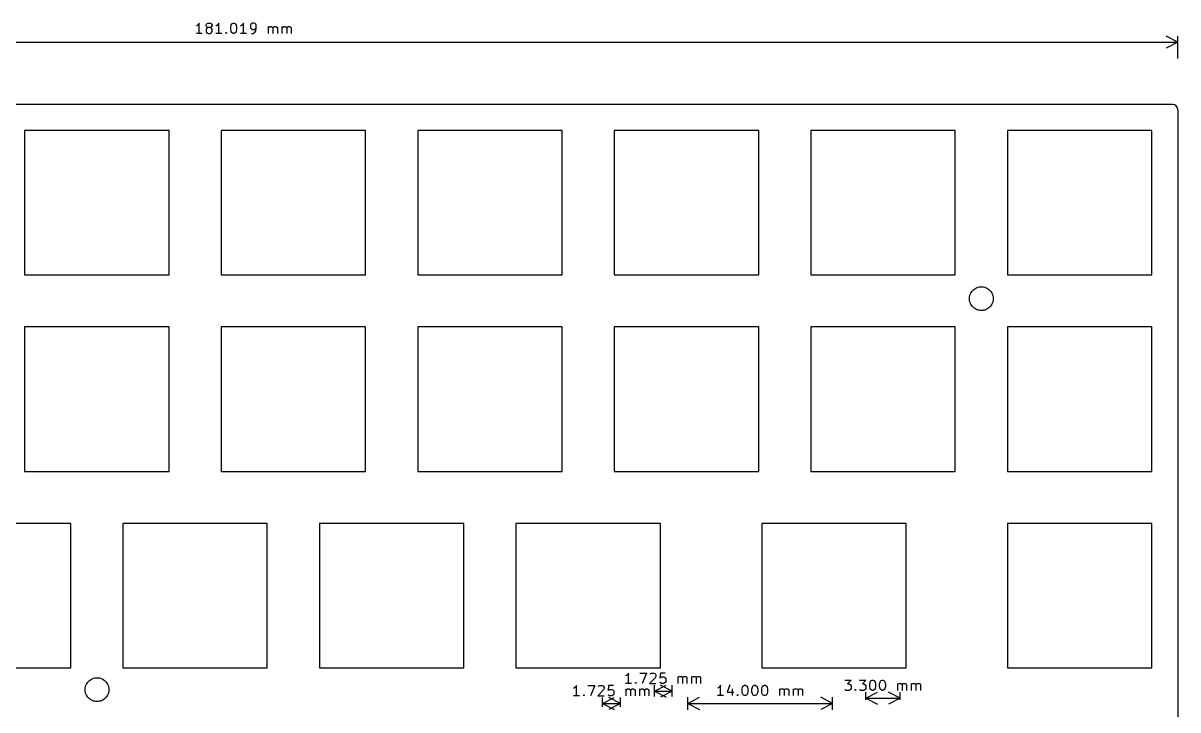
# Model space of a CAD drawing. Extents: x 24 to 217, y -65 to 69.
# Drawn here: x 102.2 to 214.1, y 2.7 to 69.3 of the extents above; entities that cross this region are included whole.
import ezdxf

# ---------------------------------------------------------------- set-up
doc = ezdxf.new("R2010")
doc.units = 0
doc.layers.add('BLACK', color=7, linetype='CONTINUOUS')

msp = doc.modelspace()

# ---------------------------------------------------------------- linework, layer by layer
at = {"layer": 'BLACK', "linetype": 'CONTINUOUS'}
for p, q in [((119.047, 69.0695), (118.951, 69.0219)), ((119.523, 68.3076), (118.951, 68.3076)), ((119.142, 69.1648), (119.047, 69.0695)), ((119.237, 69.3076), (119.142, 69.1648)), ((119.237, 68.3076), (119.237, 69.3076)), ((119.904, 69.1171), (119.951, 69.2124)), ((119.904, 69.0695), (119.904, 69.1171)), ((119.951, 68.9743), (119.904, 69.0695)), ((119.951, 68.7838), (119.904, 68.6886)), ((119.904, 68.6886), (119.904, 68.4981)), ((119.904, 68.4981), (119.951, 68.4029)), ((119.951, 69.2124), (119.999, 69.26)), ((119.999, 68.9267), (119.951, 68.9743)), ((119.999, 68.8314), (119.951, 68.7838)), ((119.951, 68.4029), (119.999, 68.3552)), ((119.999, 69.26), (120.094, 69.3076)), ((120.094, 68.879), (119.999, 68.9267)), ((120.094, 68.879), (119.999, 68.8314)), ((119.999, 68.3552), (120.094, 68.3076)), ((120.094, 69.3076), (120.285, 69.3076)), ((120.285, 68.879), (120.094, 68.879)), ((120.094, 68.3076), (120.285, 68.3076)), ((120.285, 69.3076), (120.38, 69.26)), ((120.38, 68.9267), (120.285, 68.879)), ((120.38, 68.8314), (120.285, 68.879)), ((120.285, 68.3076), (120.38, 68.3552)), ((120.38, 69.26), (120.428, 69.2124)), ((120.428, 68.9743), (120.38, 68.9267)), ((120.428, 68.7838), (120.38, 68.8314)), ((120.38, 68.3552), (120.428, 68.4029)), ((120.428, 69.2124), (120.475, 69.1171)), ((120.475, 69.0695), (120.428, 68.9743)), ((120.475, 68.6886), (120.428, 68.7838)), ((120.428, 68.4029), (120.475, 68.4981)), ((120.475, 69.1171), (120.475, 69.0695)), ((120.475, 68.4981), (120.475, 68.6886)), ((120.951, 69.0695), (120.856, 69.0219)), ((121.428, 68.3076), (120.856, 68.3076)), ((121.047, 69.1648), (120.951, 69.0695)), ((121.142, 69.3076), (121.047, 69.1648)), ((121.142, 68.3076), (121.142, 69.3076)), ((121.809, 68.3552), (121.856, 68.4029)), ((121.856, 68.3076), (121.809, 68.3552)), ((121.856, 68.4029), (121.904, 68.3552)), ((121.856, 68.4029), (121.856, 68.3076)), ((121.904, 68.3552), (121.856, 68.3076)), ((122.285, 68.9267), (122.332, 69.1171)), ((122.285, 68.6886), (122.285, 68.9267)), ((122.332, 68.4981), (122.285, 68.6886)), ((122.332, 69.1171), (122.38, 69.2124)), ((122.38, 68.4029), (122.332, 68.4981)), ((122.38, 69.2124), (122.428, 69.26)), ((122.428, 68.3552), (122.38, 68.4029)), ((122.428, 69.26), (122.523, 69.3076)), ((122.523, 68.3076), (122.428, 68.3552)), ((122.523, 69.3076), (122.618, 69.3076)), ((122.618, 68.3076), (122.523, 68.3076)), ((122.618, 69.3076), (122.713, 69.26)), ((122.713, 68.3552), (122.618, 68.3076)), ((122.713, 69.26), (122.761, 69.2124)), ((122.761, 68.4029), (122.713, 68.3552)), ((122.761, 69.2124), (122.809, 69.1171)), ((122.809, 68.4981), (122.761, 68.4029)), ((122.809, 69.1171), (122.856, 68.9267)), ((122.856, 68.6886), (122.809, 68.4981)), ((122.856, 68.9267), (122.856, 68.6886)), ((123.332, 69.0695), (123.237, 69.0219)), ((123.809, 68.3076), (123.237, 68.3076)), ((123.428, 69.1648), (123.332, 69.0695)), ((123.523, 69.3076), (123.428, 69.1648)), ((123.523, 68.3076), (123.523, 69.3076)), ((124.237, 69.2124), (124.19, 69.1171)), ((124.19, 69.1171), (124.19, 68.879)), ((124.19, 68.879), (124.237, 68.7838)), ((124.285, 69.26), (124.237, 69.2124)), ((124.237, 68.7838), (124.285, 68.7362)), ((124.38, 69.3076), (124.285, 69.26)), ((124.285, 68.7362), (124.38, 68.6886)), ((124.285, 68.3076), (124.475, 68.3076)), ((124.57, 69.3076), (124.38, 69.3076)), ((124.38, 68.6886), (124.57, 68.6886)), ((124.475, 68.3076), (124.57, 68.3552)), ((124.666, 69.26), (124.57, 69.3076)), ((124.57, 68.6886), (124.666, 68.7362)), ((124.57, 68.3552), (124.618, 68.4029)), ((124.618, 68.4029), (124.713, 68.5457)), ((124.713, 69.2124), (124.666, 69.26)), ((124.666, 68.7362), (124.713, 68.7838)), ((124.761, 69.1171), (124.713, 69.2124)), ((124.713, 68.7838), (124.761, 68.879)), ((124.713, 68.5457), (124.761, 68.7362)), ((124.761, 68.7362), (124.761, 69.1171)), ((125.951, 68.3076), (125.951, 68.9743)), ((125.951, 68.879), (125.999, 68.9267)), ((125.999, 68.9267), (126.094, 68.9743)), ((126.094, 68.9743), (126.237, 68.9743)), ((126.237, 68.9743), (126.332, 68.9267)), ((126.332, 68.9267), (126.38, 68.8314)), ((126.38, 68.8314), (126.428, 68.9267)), ((126.38, 68.8314), (126.38, 68.3076)), ((126.428, 68.9267), (126.523, 68.9743)), ((126.523, 68.9743), (126.666, 68.9743)), ((126.666, 68.9743), (126.761, 68.9267)), ((126.761, 68.9267), (126.809, 68.8314)), ((126.809, 68.8314), (126.809, 68.3076)), ((127.285, 68.3076), (127.285, 68.9743)), ((127.285, 68.879), (127.332, 68.9267)), ((127.332, 68.9267), (127.428, 68.9743)), ((127.428, 68.9743), (127.57, 68.9743)), ((127.57, 68.9743), (127.666, 68.9267)), ((127.666, 68.9267), (127.713, 68.8314)), ((127.713, 68.8314), (127.761, 68.9267)), ((127.713, 68.8314), (127.713, 68.3076)), ((127.761, 68.9267), (127.856, 68.9743)), ((127.856, 68.9743), (127.999, 68.9743)), ((127.999, 68.9743), (128.094, 68.9267)), ((128.094, 68.9267), (128.142, 68.8314)), ((128.142, 68.8314), (128.142, 68.3076)), ((33.061, 67.46), (214.08, 67.46)), ((214.08, 67.46), (212.953, 68.0464)), ((214.08, 67.46), (212.953, 66.8736)), ((214.08, 65.8725), (214.08, 68.0464)), ((213.555, 61.4275), (33.556, 61.4275)), ((214.08, 60.9025), (214.08, -14.77)), ((102.305, 58.9025), (102.305, 44.9025)), ((116.305, 58.9025), (102.305, 58.9025)), ((116.305, 44.9025), (116.305, 58.9025)), ((121.355, 58.9025), (121.355, 44.9025)), ((135.355, 58.9025), (121.355, 58.9025)), ((135.355, 44.9025), (135.355, 58.9025)), ((140.405, 58.9025), (140.405, 44.9025)), ((154.405, 58.9025), (140.405, 58.9025)), ((154.405, 44.9025), (154.405, 58.9025)), ((159.455, 58.9025), (159.455, 44.9025)), ((173.455, 58.9025), (159.455, 58.9025)), ((173.455, 44.9025), (173.455, 58.9025)), ((178.506, 58.9025), (178.506, 44.9025)), ((192.506, 58.9025), (178.506, 58.9025)), ((192.506, 44.9025), (192.506, 58.9025)), ((197.556, 58.9025), (197.556, 44.9025)), ((211.556, 58.9025), (197.556, 58.9025)), ((211.556, 44.9025), (211.556, 58.9025)), ((102.305, 44.9025), (116.305, 44.9025)), ((121.355, 44.9025), (135.355, 44.9025)), ((140.405, 44.9025), (154.405, 44.9025)), ((159.455, 44.9025), (173.455, 44.9025)), ((178.506, 44.9025), (192.506, 44.9025)), ((197.556, 44.9025), (211.556, 44.9025)), ((194.485, 43.6225), (194.694, 43.7093)), ((194.694, 43.7093), (194.805, 43.7314)), ((194.805, 43.7314), (194.917, 43.7535)), ((194.917, 43.7535), (195.143, 43.7535)), ((195.143, 43.7535), (195.255, 43.7314)), ((195.255, 43.7314), (195.366, 43.7093)), ((195.366, 43.7093), (195.575, 43.6225)), ((193.879, 42.7159), (193.883, 42.7382)), ((193.879, 42.4891), (193.879, 42.7159)), ((193.883, 42.7382), (193.923, 42.9382)), ((193.923, 42.9382), (193.927, 42.9477)), ((193.927, 42.9477), (194.005, 43.1362)), ((194.005, 43.1362), (194.01, 43.1477)), ((194.01, 43.1477), (194.109, 43.2965)), ((194.109, 43.2965), (194.136, 43.3362)), ((194.136, 43.3362), (194.296, 43.4965)), ((194.296, 43.4965), (194.485, 43.6225)), ((195.575, 43.6225), (195.764, 43.4965)), ((195.764, 43.4965), (195.924, 43.3362)), ((195.924, 43.3362), (195.951, 43.2965)), ((195.951, 43.2965), (196.05, 43.1477)), ((196.05, 43.1477), (196.055, 43.1362)), ((196.055, 43.1362), (196.133, 42.9477)), ((196.133, 42.9477), (196.137, 42.9382)), ((196.137, 42.9382), (196.177, 42.7382)), ((196.177, 42.7382), (196.181, 42.7159)), ((196.181, 42.7159), (196.181, 42.4891)), ((193.923, 42.2668), (193.879, 42.4891)), ((194.01, 42.0573), (193.923, 42.2668)), ((194.136, 41.8688), (194.01, 42.0573)), ((194.296, 41.7085), (194.136, 41.8688)), ((194.485, 41.5825), (194.296, 41.7085)), ((194.694, 41.4957), (194.485, 41.5825)), ((194.805, 41.4736), (194.694, 41.4957)), ((194.917, 41.4515), (194.805, 41.4736)), ((195.143, 41.4515), (194.917, 41.4515)), ((195.255, 41.4736), (195.143, 41.4515)), ((195.366, 41.4957), (195.255, 41.4736)), ((195.575, 41.5825), (195.366, 41.4957)), ((195.764, 41.7085), (195.575, 41.5825)), ((195.924, 41.8688), (195.764, 41.7085)), ((196.05, 42.0573), (195.924, 41.8688)), ((196.137, 42.2668), (196.05, 42.0573)), ((196.181, 42.4891), (196.137, 42.2668)), ((116.305, 39.8525), (102.305, 39.8525)), ((102.305, 39.8525), (102.305, 25.8525)), ((116.305, 25.8525), (116.305, 39.8525)), ((135.355, 39.8525), (121.355, 39.8525)), ((121.355, 39.8525), (121.355, 25.8525)), ((135.355, 25.8525), (135.355, 39.8525)), ((154.405, 39.8525), (140.405, 39.8525)), ((140.405, 39.8525), (140.405, 25.8525)), ((154.405, 25.8525), (154.405, 39.8525)), ((173.455, 39.8525), (159.455, 39.8525)), ((159.455, 39.8525), (159.455, 25.8525)), ((173.455, 25.8525), (173.455, 39.8525)), ((192.505, 39.8525), (178.505, 39.8525)), ((178.505, 39.8525), (178.505, 25.8525)), ((192.505, 25.8525), (192.505, 39.8525)), ((197.556, 39.8525), (197.556, 25.8525)), ((211.556, 39.8525), (197.556, 39.8525)), ((211.556, 25.8525), (211.556, 39.8525)), ((102.305, 25.8525), (116.305, 25.8525)), ((121.355, 25.8525), (135.355, 25.8525)), ((140.405, 25.8525), (154.405, 25.8525)), ((159.455, 25.8525), (173.455, 25.8525)), ((178.505, 25.8525), (192.505, 25.8525)), ((197.556, 25.8525), (211.556, 25.8525)), ((106.78, 20.8025), (92.78, 20.8025)), ((106.78, 6.8025), (106.78, 20.8025)), ((125.83, 20.8025), (111.83, 20.8025)), ((111.83, 20.8025), (111.83, 6.8025)), ((125.83, 6.8025), (125.83, 20.8025)), ((144.88, 20.8025), (130.88, 20.8025)), ((130.88, 20.8025), (130.88, 6.8025)), ((144.88, 6.8025), (144.88, 20.8025)), ((163.93, 20.8025), (149.93, 20.8025)), ((149.93, 20.8025), (149.93, 6.8025)), ((163.93, 6.8025), (163.93, 20.8025)), ((187.742, 20.8025), (173.742, 20.8025)), ((173.742, 20.8025), (173.742, 6.8025)), ((187.742, 6.8025), (187.742, 20.8025)), ((197.556, 20.8025), (197.556, 6.8025)), ((211.556, 20.8025), (197.556, 20.8025)), ((211.556, 6.8025), (211.556, 20.8025)), ((92.78, 6.8025), (106.78, 6.8025)), ((111.83, 6.8025), (125.83, 6.8025)), ((130.88, 6.8025), (144.88, 6.8025)), ((149.93, 6.8025), (163.93, 6.8025)), ((173.742, 6.8025), (187.742, 6.8025)), ((197.556, 6.8025), (211.556, 6.8025)), ((108.436, 5.43622), (108.596, 5.59654)), ((108.596, 5.59654), (108.785, 5.7225)), ((108.785, 5.7225), (108.994, 5.80927)), ((108.994, 5.80927), (109.105, 5.83138)), ((109.105, 5.83138), (109.217, 5.8535)), ((109.217, 5.8535), (109.443, 5.8535)), ((109.443, 5.8535), (109.555, 5.83138)), ((109.555, 5.83138), (109.666, 5.80927)), ((109.666, 5.80927), (109.875, 5.7225)), ((109.875, 5.7225), (110.064, 5.59654)), ((110.064, 5.59654), (110.224, 5.43622)), ((160.638, 6.07202), (160.542, 6.0244)), ((160.733, 6.16726), (160.638, 6.07202)), ((160.828, 6.31012), (160.733, 6.16726)), ((160.828, 5.31012), (160.828, 6.31012)), ((161.923, 6.31012), (162.59, 6.31012)), ((162.59, 6.31012), (162.162, 5.31012)), ((163.447, 5.88155), (162.876, 5.31012)), ((162.923, 6.21488), (162.971, 6.2625)), ((162.971, 6.2625), (163.066, 6.31012)), ((163.066, 6.31012), (163.304, 6.31012)), ((163.304, 6.31012), (163.4, 6.2625)), ((163.4, 6.2625), (163.447, 6.21488)), ((163.447, 6.21488), (163.495, 6.11964)), ((163.495, 6.0244), (163.447, 5.88155)), ((163.495, 6.11964), (163.495, 6.0244)), ((163.923, 6.31012), (163.876, 5.83393)), ((163.876, 5.83393), (163.923, 5.88155)), ((164.4, 6.31012), (163.923, 6.31012)), ((163.923, 5.88155), (164.019, 5.92917)), ((164.019, 5.92917), (164.257, 5.92917)), ((164.257, 5.92917), (164.352, 5.88155)), ((164.352, 5.88155), (164.4, 5.83393)), ((164.4, 5.83393), (164.447, 5.73869)), ((164.447, 5.73869), (164.447, 5.50059)), ((165.638, 5.31012), (165.638, 5.97678)), ((165.638, 5.88155), (165.685, 5.92917)), ((165.685, 5.92917), (165.781, 5.97678)), ((165.781, 5.97678), (165.923, 5.97678)), ((165.923, 5.97678), (166.019, 5.92917)), ((166.019, 5.92917), (166.066, 5.83393)), ((166.066, 5.83393), (166.114, 5.92917)), ((166.066, 5.83393), (166.066, 5.31012)), ((166.114, 5.92917), (166.209, 5.97678)), ((166.209, 5.97678), (166.352, 5.97678)), ((166.352, 5.97678), (166.447, 5.92917)), ((166.447, 5.92917), (166.495, 5.83393)), ((166.495, 5.83393), (166.495, 5.31012)), ((166.971, 5.31012), (166.971, 5.97678)), ((166.971, 5.88155), (167.019, 5.92917)), ((167.019, 5.92917), (167.114, 5.97678)), ((167.114, 5.97678), (167.257, 5.97678)), ((167.257, 5.97678), (167.352, 5.92917)), ((167.352, 5.92917), (167.4, 5.83393)), ((167.4, 5.83393), (167.447, 5.92917)), ((167.4, 5.83393), (167.4, 5.31012)), ((167.447, 5.92917), (167.542, 5.97678)), ((167.542, 5.97678), (167.685, 5.97678)), ((167.685, 5.97678), (167.781, 5.92917)), ((167.781, 5.92917), (167.828, 5.83393)), ((167.828, 5.83393), (167.828, 5.31012)), ((181.785, 5.63012), (182.404, 5.63012)), ((182.404, 5.63012), (182.071, 5.24917)), ((183.214, 5.63012), (183.833, 5.63012)), ((183.833, 5.63012), (183.499, 5.24917)), ((184.357, 5.5825), (184.452, 5.63012)), ((184.452, 5.63012), (184.547, 5.63012)), ((184.547, 5.63012), (184.642, 5.5825)), ((185.309, 5.5825), (185.404, 5.63012)), ((185.404, 5.63012), (185.499, 5.63012)), ((185.499, 5.63012), (185.595, 5.5825)), ((108.179, 4.81586), (108.223, 5.03823)), ((108.179, 4.58914), (108.179, 4.81586)), ((108.223, 4.36677), (108.179, 4.58914)), ((108.223, 5.03823), (108.31, 5.2477)), ((108.31, 5.2477), (108.436, 5.43622)), ((110.224, 5.43622), (110.35, 5.2477)), ((110.35, 5.2477), (110.437, 5.03823)), ((110.437, 5.03823), (110.481, 4.81586)), ((110.481, 4.58914), (110.437, 4.36677)), ((110.481, 4.81586), (110.481, 4.58914)), ((155.613, 4.87202), (155.518, 4.8244)), ((155.708, 4.96726), (155.613, 4.87202)), ((155.803, 5.11012), (155.708, 4.96726)), ((155.803, 4.11012), (155.803, 5.11012)), ((156.899, 5.11012), (157.565, 5.11012)), ((157.565, 5.11012), (157.137, 4.11012)), ((158.422, 4.68155), (157.851, 4.11012)), ((157.899, 5.01488), (157.946, 5.0625)), ((157.946, 5.0625), (158.041, 5.11012)), ((158.041, 5.11012), (158.279, 5.11012)), ((158.279, 5.11012), (158.375, 5.0625)), ((158.375, 5.0625), (158.422, 5.01488)), ((158.422, 5.01488), (158.47, 4.91964)), ((158.47, 4.8244), (158.422, 4.68155)), ((158.47, 4.91964), (158.47, 4.8244)), ((158.899, 5.11012), (158.851, 4.63393)), ((158.851, 4.63393), (158.899, 4.68155)), ((159.375, 5.11012), (158.899, 5.11012)), ((158.899, 4.68155), (158.994, 4.72917)), ((158.994, 4.72917), (159.232, 4.72917)), ((159.232, 4.72917), (159.327, 4.68155)), ((159.327, 4.68155), (159.375, 4.63393)), ((159.375, 4.63393), (159.422, 4.53869)), ((159.422, 4.53869), (159.422, 4.30059)), ((161.114, 5.31012), (160.542, 5.31012)), ((160.613, 4.11012), (160.613, 4.77678)), ((160.613, 4.68155), (160.66, 4.72917)), ((160.66, 4.72917), (160.756, 4.77678)), ((160.756, 4.77678), (160.899, 4.77678)), ((160.899, 4.77678), (160.994, 4.72917)), ((160.994, 4.72917), (161.041, 4.63393)), ((161.041, 4.63393), (161.089, 4.72917)), ((161.041, 4.63393), (161.041, 4.11012)), ((161.089, 4.72917), (161.184, 4.77678)), ((161.184, 4.77678), (161.327, 4.77678)), ((161.327, 4.77678), (161.422, 4.72917)), ((161.422, 4.72917), (161.47, 4.63393)), ((161.47, 4.63393), (161.47, 4.11012)), ((161.495, 5.35774), (161.542, 5.40536)), ((161.542, 5.31012), (161.495, 5.35774)), ((161.542, 5.40536), (161.59, 5.35774)), ((161.542, 5.40536), (161.542, 5.31012)), ((161.59, 5.35774), (161.542, 5.31012)), ((161.946, 4.11012), (161.946, 4.77678)), ((161.946, 4.68155), (161.994, 4.72917)), ((161.994, 4.72917), (162.089, 4.77678)), ((162.089, 4.77678), (162.232, 4.77678)), ((162.232, 4.77678), (162.327, 4.72917)), ((162.327, 4.72917), (162.375, 4.63393)), ((162.375, 4.63393), (162.422, 4.72917)), ((162.375, 4.63393), (162.375, 4.11012)), ((162.422, 4.72917), (162.518, 4.77678)), ((162.518, 4.77678), (162.66, 4.77678)), ((162.66, 4.77678), (162.756, 4.72917)), ((162.756, 4.72917), (162.803, 4.63393)), ((162.803, 4.63393), (162.803, 4.11012)), ((162.876, 5.31012), (163.495, 5.31012)), ((163.347, 4.0225), (163.347, 5.14892)), ((163.347, 4.5625), (164.473, 5.14892)), ((163.347, 4.5625), (165.071, 4.5625)), ((163.347, 4.5625), (164.473, 3.97608)), ((163.923, 5.35774), (163.876, 5.40536)), ((164.019, 5.31012), (163.923, 5.35774)), ((165.071, 4.5625), (163.945, 5.14892)), ((165.071, 4.5625), (163.945, 3.97608)), ((164.257, 5.31012), (164.019, 5.31012)), ((164.352, 5.35774), (164.257, 5.31012)), ((164.4, 5.40536), (164.352, 5.35774)), ((164.447, 5.50059), (164.4, 5.40536)), ((165.071, 4.0225), (165.071, 5.14892)), ((169.551, 4.88202), (169.455, 4.8344)), ((169.646, 4.97726), (169.551, 4.88202)), ((169.741, 5.12012), (169.646, 4.97726)), ((169.741, 4.12012), (169.741, 5.12012)), ((170.646, 5.16774), (170.408, 4.45345)), ((170.884, 4.78679), (170.884, 4.12012)), ((171.836, 4.73917), (171.884, 4.92964)), ((171.836, 4.50107), (171.836, 4.73917)), ((171.884, 4.3106), (171.836, 4.50107)), ((171.884, 4.92964), (171.931, 5.02488)), ((171.931, 5.02488), (171.979, 5.0725)), ((171.979, 5.0725), (172.074, 5.12012)), ((172.074, 5.12012), (172.17, 5.12012)), ((172.17, 5.12012), (172.265, 5.0725)), ((172.265, 5.0725), (172.312, 5.02488)), ((172.312, 5.02488), (172.36, 4.92964)), ((172.36, 4.92964), (172.408, 4.73917)), ((172.408, 4.50107), (172.36, 4.3106)), ((172.408, 4.73917), (172.408, 4.50107)), ((172.789, 4.73917), (172.836, 4.92964)), ((172.789, 4.50107), (172.789, 4.73917)), ((172.836, 4.3106), (172.789, 4.50107)), ((172.836, 4.92964), (172.884, 5.02488)), ((172.884, 5.02488), (172.931, 5.0725)), ((172.931, 5.0725), (173.027, 5.12012)), ((173.027, 5.12012), (173.122, 5.12012)), ((173.122, 5.12012), (173.217, 5.0725)), ((173.217, 5.0725), (173.265, 5.02488)), ((173.265, 5.02488), (173.312, 4.92964)), ((173.312, 4.92964), (173.36, 4.73917)), ((173.36, 4.50107), (173.312, 4.3106)), ((173.36, 4.73917), (173.36, 4.50107)), ((173.741, 4.73917), (173.789, 4.92964)), ((173.741, 4.50107), (173.741, 4.73917)), ((173.789, 4.3106), (173.741, 4.50107)), ((173.789, 4.92964), (173.836, 5.02488)), ((173.836, 5.02488), (173.884, 5.0725)), ((173.884, 5.0725), (173.979, 5.12012)), ((173.979, 5.12012), (174.074, 5.12012)), ((174.074, 5.12012), (174.17, 5.0725)), ((174.17, 5.0725), (174.217, 5.02488)), ((174.217, 5.02488), (174.265, 4.92964)), ((174.265, 4.92964), (174.312, 4.73917)), ((174.312, 4.50107), (174.265, 4.3106)), ((174.312, 4.73917), (174.312, 4.50107)), ((175.503, 4.12012), (175.503, 4.78679)), ((175.503, 4.69155), (175.551, 4.73917)), ((175.551, 4.73917), (175.646, 4.78679)), ((175.646, 4.78679), (175.789, 4.78679)), ((175.789, 4.78679), (175.884, 4.73917)), ((175.884, 4.73917), (175.931, 4.64393)), ((175.931, 4.64393), (175.979, 4.73917)), ((175.931, 4.64393), (175.931, 4.12012)), ((175.979, 4.73917), (176.074, 4.78679)), ((176.074, 4.78679), (176.217, 4.78679)), ((176.217, 4.78679), (176.312, 4.73917)), ((176.312, 4.73917), (176.36, 4.64393)), ((176.36, 4.64393), (176.36, 4.12012)), ((176.836, 4.12012), (176.836, 4.78679)), ((176.836, 4.69155), (176.884, 4.73917)), ((176.884, 4.73917), (176.979, 4.78679)), ((176.979, 4.78679), (177.122, 4.78679)), ((177.122, 4.78679), (177.217, 4.73917)), ((177.217, 4.73917), (177.265, 4.64393)), ((177.265, 4.64393), (177.312, 4.73917)), ((177.265, 4.64393), (177.265, 4.12012)), ((177.312, 4.73917), (177.408, 4.78679)), ((177.408, 4.78679), (177.551, 4.78679)), ((177.551, 4.78679), (177.646, 4.73917)), ((177.646, 4.73917), (177.693, 4.64393)), ((177.693, 4.64393), (177.693, 4.12012)), ((181.833, 4.67774), (181.785, 4.72536)), ((181.928, 4.63012), (181.833, 4.67774)), ((182.214, 4.63012), (181.928, 4.63012)), ((182.071, 5.24917), (182.214, 5.24917)), ((182.214, 5.24917), (182.309, 5.20155)), ((182.309, 4.67774), (182.214, 4.63012)), ((182.309, 5.20155), (182.357, 5.15393)), ((182.357, 4.72536), (182.309, 4.67774)), ((182.357, 5.15393), (182.404, 5.05869)), ((182.404, 4.82059), (182.357, 4.72536)), ((182.404, 5.05869), (182.404, 4.82059)), ((182.785, 4.67774), (182.833, 4.72536)), ((182.833, 4.63012), (182.785, 4.67774)), ((182.833, 4.72536), (182.88, 4.67774)), ((182.833, 4.72536), (182.833, 4.63012)), ((182.88, 4.67774), (182.833, 4.63012)), ((183.261, 4.67774), (183.214, 4.72536)), ((183.357, 4.63012), (183.261, 4.67774)), ((183.642, 4.63012), (183.357, 4.63012)), ((183.499, 5.24917), (183.642, 5.24917)), ((183.642, 5.24917), (183.738, 5.20155)), ((183.738, 4.67774), (183.642, 4.63012)), ((183.738, 5.20155), (183.785, 5.15393)), ((183.785, 4.72536), (183.738, 4.67774)), ((183.785, 5.15393), (183.833, 5.05869)), ((183.833, 4.82059), (183.785, 4.72536)), ((183.833, 5.05869), (183.833, 4.82059)), ((184.214, 5.24917), (184.261, 5.43964)), ((184.214, 5.01107), (184.214, 5.24917)), ((184.261, 4.82059), (184.214, 5.01107)), ((184.261, 5.43964), (184.309, 5.53488)), ((184.309, 4.72536), (184.261, 4.82059)), ((184.309, 5.53488), (184.357, 5.5825)), ((184.357, 4.67774), (184.309, 4.72536)), ((184.452, 4.63012), (184.357, 4.67774)), ((184.547, 4.63012), (184.452, 4.63012)), ((184.642, 4.67774), (184.547, 4.63012)), ((184.642, 5.5825), (184.69, 5.53488)), ((184.69, 4.72536), (184.642, 4.67774)), ((184.69, 5.53488), (184.738, 5.43964)), ((184.738, 4.82059), (184.69, 4.72536)), ((184.738, 5.43964), (184.785, 5.24917)), ((184.785, 5.01107), (184.738, 4.82059)), ((184.785, 5.24917), (184.785, 5.01107)), ((185.166, 5.24917), (185.214, 5.43964)), ((185.166, 5.01107), (185.166, 5.24917)), ((185.214, 4.82059), (185.166, 5.01107)), ((185.214, 5.43964), (185.261, 5.53488)), ((185.261, 4.72536), (185.214, 4.82059)), ((185.261, 5.53488), (185.309, 5.5825)), ((185.309, 4.67774), (185.261, 4.72536)), ((185.404, 4.63012), (185.309, 4.67774)), ((185.499, 4.63012), (185.404, 4.63012)), ((185.595, 4.67774), (185.499, 4.63012)), ((185.595, 5.5825), (185.642, 5.53488)), ((185.642, 4.72536), (185.595, 4.67774)), ((185.642, 5.53488), (185.69, 5.43964)), ((185.69, 4.82059), (185.642, 4.72536)), ((185.69, 5.43964), (185.738, 5.24917)), ((185.738, 5.01107), (185.69, 4.82059)), ((185.738, 5.24917), (185.738, 5.01107)), ((186.928, 4.63012), (186.928, 5.29678)), ((186.928, 5.20155), (186.976, 5.24917)), ((186.976, 5.24917), (187.071, 5.29678)), ((187.071, 5.29678), (187.214, 5.29678)), ((187.214, 5.29678), (187.309, 5.24917)), ((187.309, 5.24917), (187.357, 5.15393)), ((187.357, 5.15393), (187.404, 5.24917)), ((187.357, 5.15393), (187.357, 4.63012)), ((187.404, 5.24917), (187.499, 5.29678)), ((187.499, 5.29678), (187.642, 5.29678)), ((187.642, 5.29678), (187.738, 5.24917)), ((187.738, 5.24917), (187.785, 5.15393)), ((187.785, 5.15393), (187.785, 4.63012)), ((188.261, 4.63012), (188.261, 5.29678)), ((188.261, 5.20155), (188.309, 5.24917)), ((188.309, 5.24917), (188.404, 5.29678)), ((188.404, 5.29678), (188.547, 5.29678)), ((188.547, 5.29678), (188.642, 5.24917)), ((188.642, 5.24917), (188.69, 5.15393)), ((188.69, 5.15393), (188.738, 5.24917)), ((188.69, 5.15393), (188.69, 4.63012)), ((188.738, 5.24917), (188.833, 5.29678)), ((188.833, 5.29678), (188.976, 5.29678)), ((188.976, 5.29678), (189.071, 5.24917)), ((189.071, 5.24917), (189.119, 5.15393)), ((189.119, 5.15393), (189.119, 4.63012)), ((108.31, 4.1573), (108.223, 4.36677)), ((108.436, 3.96878), (108.31, 4.1573)), ((108.596, 3.80846), (108.436, 3.96878)), ((108.785, 3.6825), (108.596, 3.80846)), ((108.994, 3.59573), (108.785, 3.6825)), ((109.105, 3.57362), (108.994, 3.59573)), ((109.217, 3.5515), (109.105, 3.57362)), ((109.443, 3.5515), (109.217, 3.5515)), ((109.555, 3.57362), (109.443, 3.5515)), ((109.666, 3.59573), (109.555, 3.57362)), ((109.875, 3.6825), (109.666, 3.59573)), ((110.064, 3.80846), (109.875, 3.6825)), ((110.224, 3.96878), (110.064, 3.80846)), ((110.35, 4.1573), (110.224, 3.96878)), ((110.437, 4.36677), (110.35, 4.1573)), ((156.089, 4.11012), (155.518, 4.11012)), ((156.47, 4.15774), (156.518, 4.20536)), ((156.518, 4.11012), (156.47, 4.15774)), ((156.518, 4.20536), (156.565, 4.15774)), ((156.518, 4.20536), (156.518, 4.11012)), ((156.565, 4.15774), (156.518, 4.11012)), ((157.851, 4.11012), (158.47, 4.11012)), ((158.322, 3.0225), (158.322, 3.94892)), ((158.322, 3.3625), (159.448, 3.94892)), ((158.322, 3.3625), (160.047, 3.3625)), ((158.322, 3.3625), (159.448, 2.77608)), ((158.899, 4.15774), (158.851, 4.20536)), ((158.994, 4.11012), (158.899, 4.15774)), ((160.047, 3.3625), (158.92, 3.94892)), ((160.047, 3.3625), (158.92, 2.77608)), ((159.232, 4.11012), (158.994, 4.11012)), ((159.327, 4.15774), (159.232, 4.11012)), ((159.375, 4.20536), (159.327, 4.15774)), ((159.422, 4.30059), (159.375, 4.20536)), ((160.047, 3.0225), (160.047, 3.94892)), ((166.598, 2.7525), (166.598, 3.95892)), ((166.598, 3.3725), (167.725, 3.95892)), ((166.598, 3.3725), (180.598, 3.3725)), ((166.598, 3.3725), (167.725, 2.78608)), ((170.027, 4.12012), (169.455, 4.12012)), ((170.408, 4.45345), (171.027, 4.45345)), ((171.36, 4.16774), (171.408, 4.21536)), ((171.408, 4.12012), (171.36, 4.16774)), ((171.408, 4.21536), (171.455, 4.16774)), ((171.408, 4.21536), (171.408, 4.12012)), ((171.455, 4.16774), (171.408, 4.12012)), ((171.931, 4.21536), (171.884, 4.3106)), ((171.979, 4.16774), (171.931, 4.21536)), ((172.074, 4.12012), (171.979, 4.16774)), ((172.17, 4.12012), (172.074, 4.12012)), ((172.265, 4.16774), (172.17, 4.12012)), ((172.312, 4.21536), (172.265, 4.16774)), ((172.36, 4.3106), (172.312, 4.21536)), ((172.884, 4.21536), (172.836, 4.3106)), ((172.931, 4.16774), (172.884, 4.21536)), ((173.027, 4.12012), (172.931, 4.16774)), ((173.122, 4.12012), (173.027, 4.12012)), ((173.217, 4.16774), (173.122, 4.12012)), ((173.265, 4.21536), (173.217, 4.16774)), ((173.312, 4.3106), (173.265, 4.21536)), ((173.836, 4.21536), (173.789, 4.3106)), ((173.884, 4.16774), (173.836, 4.21536)), ((173.979, 4.12012), (173.884, 4.16774)), ((174.074, 4.12012), (173.979, 4.12012)), ((174.17, 4.16774), (174.074, 4.12012)), ((174.217, 4.21536), (174.17, 4.16774)), ((174.265, 4.3106), (174.217, 4.21536)), ((180.598, 3.3725), (179.472, 3.95892)), ((180.598, 3.3725), (179.472, 2.78608)), ((180.598, 2.7525), (180.598, 3.95892)), ((183.849, 3.7225), (183.849, 4.46892)), ((183.849, 3.8825), (184.976, 4.46892)), ((183.849, 3.8825), (187.149, 3.8825)), ((183.849, 3.8825), (184.976, 3.29608)), ((187.149, 3.8825), (186.023, 4.46892)), ((187.149, 3.8825), (186.023, 3.29608)), ((187.149, 3.7225), (187.149, 4.46892))]:
    msp.add_line(p, q, dxfattribs=at)
at = {"layer": 'BLACK'}
msp.add_arc((213.555, 60.9025), 0.525, 0, 90, dxfattribs=at)

doc.saveas('drawing.dxf')
